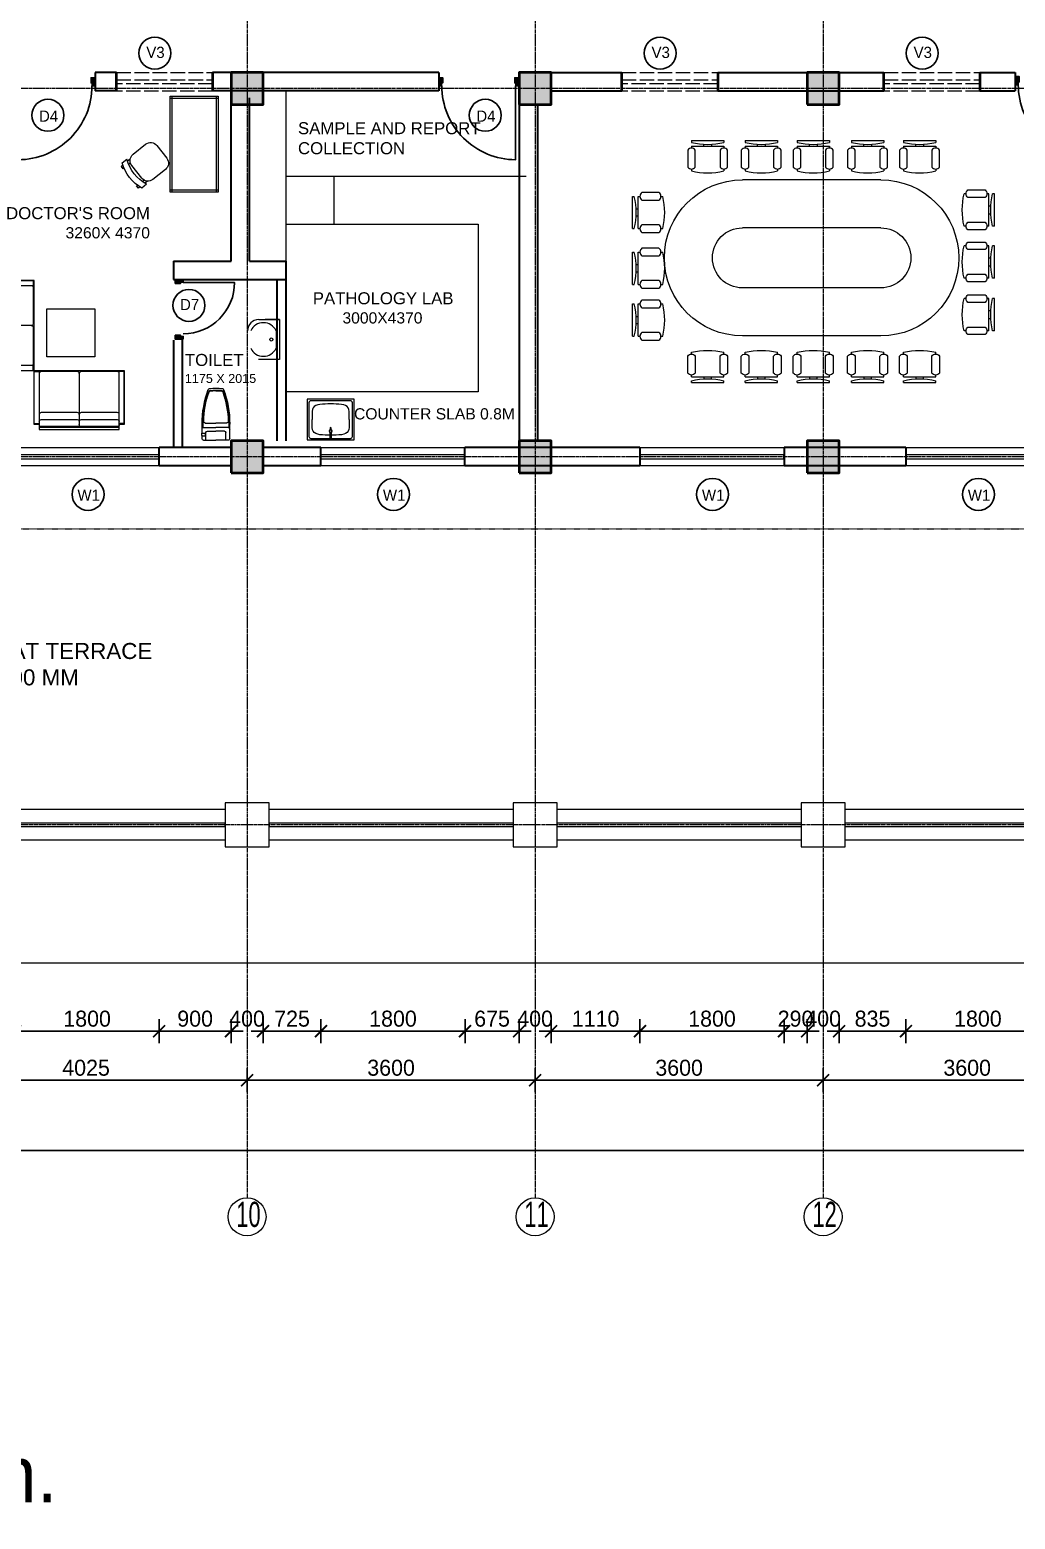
# Model space of a CAD drawing. Header units: inches. Extents: x -3071 to 2014935, y -37057 to 549694.
# Drawn here: x 1473434 to 1485749, y 288989 to 307599 of the extents above; entities that cross this region are included whole.
import ezdxf
from ezdxf.enums import TextEntityAlignment as Align

# ---------------------------------------------------------------- set-up
doc = ezdxf.new("R2010")
doc.units = ezdxf.units.IN
doc.header["$MEASUREMENT"] = 0
for name, pattern in [('ACAD_ISO08W100', [36, 24, -3, 6, -3]), ('DASHDOT2', [12.7, 6.35, -3.175, 0, -3.175]), ('DASHED', [0.75, 0.5, -0.25]), ('Hidden', [15, 12, -3])]:
    doc.linetypes.add(name, pattern=pattern)
for name, color, linetype, lineweight in [('001-Archi- Loose Furniture', 13, 'Continuous', 0), ('001-Archi-Opening Tags', 14, 'Continuous', 25), ('002-Archi- Opening', 90, 'Continuous', 25), ('A .4 col', 5, 'Continuous', 40), ('A 0.09 Furniture', 30, 'Continuous', 5), ('A 0.13 dw', 3, 'Continuous', 13), ('A 0.13 fixed furniture', 10, 'Continuous', 13), ('A 0.13 IND DIM', 240, 'Continuous', 13), ('A 0.13 sanitary', 8, 'Continuous', 13), ('A 0.13 Text', 6, 'Continuous', 13), ('A 0.40 wall', 160, 'Continuous', 40), ('cen', 50, 'ACAD_ISO08W100', 5), ('DIM', 161, 'Continuous', 15), ('dotted line', 1, 'DASHED', 9), ('Grid Tag', 6, 'Continuous', 20), ('p1 walls stone outline', 4, 'Continuous', 30), ('section', 6, 'DASHDOT2', 20), ('text', 7, 'Continuous', 25)]:
    doc.layers.add(name, color=color, linetype=linetype, lineweight=lineweight)
doc.styles.add('AERIAL', font='arial.ttf', dxfattribs={"height": 10})
doc.styles.add('Archi 100', font='GOTHIC.TTF', dxfattribs={"height": 200})
doc.styles.add('CG', font='GOTHIC.TTF', dxfattribs={"height": 40})
doc.styles.get("Standard").update_dxf_attribs({"font": 'GOTHIC.TTF'})
doc.dimstyles.new('Archi 100', dxfattribs={"dimtxt": 200, "dimasz": 150, "dimexe": 150, "dimexo": 300, "dimgap": 50, "dimtad": 1, "dimdec": 0, "dimrnd": 5, "dimzin": 0, "dimdsep": 46, "dimtxsty": 'Archi 100', "dimblk": 'ARCHTICK', "dimcen": 0.09, "dimdle": 150, "dimclrd": 256, "dimclre": 256, "dimclrt": 256, "dimadec": 0, "dimazin": 0, "dimtfac": 1, "dimtdec": 0, "dimtix": 1, "dimtofl": 0, "dimtmove": 0, "dimatfit": 3, "dimfxl": 150, "dimfxlon": 1, "dimtolj": 1, "dimtzin": 0, "dimlwd": -1, "dimlwe": -1, "dimarcsym": 0})

# ---------------------------------------------------------------- blocks, each defined once
blk = doc.blocks.new('W2')
at = {"layer": 'A 0.13 dw'}
for points in [[(143910, 195589), (143910, 195359), (142110, 195359), (142110, 195589)], [(142110, 195446), (143910, 195446), (143910, 195496), (142110, 195496)]]:
    blk.add_lwpolyline(points, close=True, dxfattribs=at)
blk = doc.blocks.new('window tag')
blk.add_circle((0, 0), 200)
at = {"style": 'Archi 100', "flags": 1}
for tag, p in [('WIDTH', (15, 174.5)), ('HEIGHT', (-4.5, -348.5))]:
    blk.add_attdef(tag, p, '', height=200, dxfattribs=at)
at = {"style": 'Archi 100'}
blk.add_attdef('SYMBOL', text='', height=200, dxfattribs=at).set_placement((8, -10.5), align=Align.MIDDLE_CENTER)
blk = doc.blocks.new('sa oct uni toi')
for p, q in [((-214, 420), (-214, 287)), ((-88, 458), (-200, 458)), ((-158, 439), (-158, 287)), ((-113, 392), (-113, 287)), ((0, 411), (-94, 411)), ((-89, 455), (-89, 420)), ((-60, 461), (-82, 461)), ((-60, 414), (-82, 414)), ((-82, 414), (-82, 411)), ((-60, 414), (-60, 411)), ((-19, 458), (-54, 458)), ((-53, 455), (-53, 420)), ((0, 439), (0, 287)), ((-214, 151), (-214, 287)), ((-158, 132), (-158, 287)), ((-113, 179), (-113, 287)), ((0, 132), (0, 287)), ((-19, 113), (-200, 113)), ((0, 160), (-94, 160))]:
    blk.add_line(p, q)
for centre, radius, start, end in [((-626, 364), 18.9, 110.0218, 174.8892), ((-200, -804), 1262, 90, 110.0218), ((-601, 359), 18.9, 109.0034, 174.9977), ((-200, -804), 1250, 88.0034, 109.0034), ((-200, -804), 1243, 91.5459, 109.0034), ((-233, 420), 18.9, 360, 91.5459), ((-139, 439), 18.9, 90, 180), ((-94, 392), 18.9, 90, 180), ((-82, 455), 6.31, 150, 180), ((-82, 420), 6.31, 180, 270), ((-82, 455), 6.31, 90, 150), ((-60, 455), 6.31, 30, 90), ((-60, 420), 6.31, 270, 360), ((-60, 455), 6.31, 360, 30), ((-19, 439), 18.9, 360, 90), ((-35, 287), 615, 172.6652, 179.9981), ((15, 287), 665, 180.0016, 187.0523), ((-626, 207), 18.9, 185.1108, 249.9782), ((-200, 1375), 1262, 249.9782, 270), ((-44, 287), 580, 172.6856, 179.998), ((6, 287), 631, 180.0016, 187.0158), ((-601, 212), 18.9, 185.0023, 250.9966), ((-44, 287), 575, 172.6683, 179.998), ((7, 287), 625, 180.0016, 187.0303), ((-601, 359), 12.6, 109.0034, 174.9977), ((-601, 212), 12.6, 185.0023, 250.9966), ((-200, 1375), 1250, 250.9966, 271.9966), ((-200, 1375), 1243, 250.9966, 268.4541), ((-233, 151), 18.9, 268.4541, 360), ((-139, 132), 18.9, 180, 270), ((-94, 179), 18.9, 180, 270), ((-19, 132), 18.9, 270, 360)]:
    blk.add_arc(centre, radius, start, end)
blk = doc.blocks.new('charpi western plan with cistern')
at = {"rotation": 270}
blk.add_blockref('sa oct uni toi', (-287, 0), dxfattribs=at)
blk = doc.blocks.new('*U655')
at = {"ltscale": 100}
for points in [[(5, 50), (5, -50), (55, -50), (55, 15), (40, 15), (40, 50)], [(995, 50), (995, -50), (945, -50), (945, 15), (960, 15), (960, 50)]]:
    blk.add_hatch(color=256, dxfattribs=at).paths.add_polyline_path(points)
blk.add_lwpolyline([(43, 50), (43, 964, -0.414214), (957, 50)], format="xyb", dxfattribs=at)
for points in [[(5, 50), (5, -50), (55, -50), (55, 15), (40, 15), (40, 50)], [(995, 50), (995, -50), (945, -50), (945, 15), (960, 15), (960, 50)]]:
    blk.add_lwpolyline(points, close=True)
blk = doc.blocks.new('*U659')
at = {"ltscale": 100}
for points in [[(5, 50), (5, -50), (55, -50), (55, 15), (40, 15), (40, 50)], [(995, 50), (995, -50), (945, -50), (945, 15), (960, 15), (960, 50)]]:
    blk.add_hatch(color=256, dxfattribs=at).paths.add_polyline_path(points)
blk.add_lwpolyline([(43, 50), (43, 964, -0.414214), (957, 50)], format="xyb", dxfattribs=at)
for points in [[(5, 50), (5, -50), (55, -50), (55, 15), (40, 15), (40, 50)], [(995, 50), (995, -50), (945, -50), (945, 15), (960, 15), (960, 50)]]:
    blk.add_lwpolyline(points, close=True)
blk = doc.blocks.new('*U654')
at = {"ltscale": 100}
for points in [[(5, 50), (5, -50), (55, -50), (55, 15), (40, 15), (40, 50)], [(745, 50), (745, -50), (695, -50), (695, 15), (710, 15), (710, 50)]]:
    blk.add_hatch(color=256, dxfattribs=at).paths.add_polyline_path(points)
blk.add_lwpolyline([(43, 50), (43, 684, -0.414214), (677, 50)], format="xyb", dxfattribs=at)
for points in [[(5, 50), (5, -50), (55, -50), (55, 15), (40, 15), (40, 50)], [(745, 50), (745, -50), (695, -50), (695, 15), (710, 15), (710, 50)]]:
    blk.add_lwpolyline(points, close=True)
blk = doc.blocks.new('tap bib long body plan')
at = {"linetype": 'Continuous'}
blk.add_lwpolyline([(90, -10), (0, -10), (0, 10), (90, 10)], dxfattribs=at)
blk.add_lwpolyline([(126, 8), (147, 8, -1), (147, -8), (126, -8)], format="xyb", dxfattribs=at)
for radius in [20, 15]:
    blk.add_circle((108, 0), radius, dxfattribs=at)
blk = doc.blocks.new('*U651')
at = {"linetype": 'ByBlock'}
blk.add_line((272, 417), (272, 218), dxfattribs=at)
at = {"linetype": 'Continuous', "ltscale": 20}
blk.add_lwpolyline([(-292, 510), (292, 510), (292, 0), (-292, 0)], close=True, dxfattribs=at)
blk.add_lwpolyline([(-247, 490), (247, 490, -0.414214), (272, 465), (272, 45, -0.414214), (247, 20), (-247, 20, -0.414214), (-272, 45), (-272, 465, -0.414214)], format="xyb", close=True, dxfattribs=at)
for points in [[(-233, 255), (-233, 347), (-233, 450), (0, 450), (232, 450), (232, 350), (232, 255)], [(-233, 255), (-233, 163), (-233, 60), (0, 60), (232, 60), (232, 160), (232, 255)]]:
    blk.add_open_spline(points, degree=3, knots=[342.783985, 342.783985, 342.783985, 342.783985, 446.898133, 685.56797, 924.237807, 1028.351955, 1028.351955, 1028.351955, 1028.351955], dxfattribs=at)
at = {"rotation": 90}
blk.add_blockref('tap bib long body plan', (0, 0), dxfattribs=at)
blk = doc.blocks.new('VENT 1200')
at = {"layer": 'A 0.13 dw', "linetype": 'Hidden', "ltscale": 15}
for p, q in [((144610, 190989), (143410, 190989)), ((143410, 190759), (144610, 190759))]:
    blk.add_line(p, q, dxfattribs=at)
blk.add_lwpolyline([(143410, 190849), (144610, 190849), (144610, 190899), (143410, 190899)], close=True, dxfattribs=at)
at = {"layer": 'A 0.40 wall', "ltscale": 15}
for p, q in [((143410, 190989), (143410, 190759)), ((144610, 190759), (144610, 190989))]:
    blk.add_line(p, q, dxfattribs=at)
blk = doc.blocks.new('sofa 2 person')
at = {"linetype": 'Continuous'}
for points in [[(-562, 62), (-500, 62, 0.414214), (-475, 37), (-25, 37, 0.414214), (0, 62, 0.414214), (25, 37), (475, 37, 0.414214), (500, 62), (562, 62), (562, 737), (-562, 737)], [(-500, 700, -0.414214), (-475, 725), (-25, 725, -0.414214), (0, 700, -0.414214), (25, 725), (475, 725, -0.414214), (500, 700)], [(-500, 187, -0.414214), (-475, 212), (-25, 212, -0.414214), (0, 187, -0.414214), (25, 212), (475, 212, -0.414214), (500, 187)], [(500, 100, 0.414214), (475, 125), (25, 125, 0.414214), (0, 100, 0.414214), (-25, 125), (-475, 125, 0.414214), (-500, 100)]]:
    blk.add_lwpolyline(points, format="xyb", dxfattribs=at)
for points in [[(-562, 62), (-562, 737)], [(500, 700), (500, 700)], [(0, 187), (0, 187)], [(500, 187), (500, 187)], [(0, 100), (0, 100)], [(500, 100), (500, 100)]]:
    blk.add_lwpolyline(points, close=True, dxfattribs=at)
for points in [[(-562, 725), (-500, 725)], [(500, 737), (500, 0), (-500, 0), (-500, 737)], [(0, 700), (0, 62)], [(562, 725), (500, 725)], [(-562, 75), (-500, 75)], [(-500, 25), (500, 25)], [(562, 75), (500, 75)]]:
    blk.add_lwpolyline(points, dxfattribs=at)
blk = doc.blocks.new('table 1200 x 0600 plan')
at = {"color": 0, "linetype": 'Continuous'}
blk.add_lwpolyline([(0, 600), (1200, 600), (1200, 0), (0, 0)], close=True, dxfattribs=at)
for points in [[(0, 575), (1200, 575)], [(25, 0), (25, 600)], [(1175, 600), (1175, 0)], [(1200, 25), (0, 25)]]:
    blk.add_lwpolyline(points, dxfattribs=at)
blk = doc.blocks.new('chair ordinary plan')
at = {"linetype": 'Continuous'}
for p, q in [((-200, 415), (-200, 215)), ((100, 515), (-100, 515)), ((200, 215), (200, 415)), ((-200, 115), (-200, 40)), ((-100, 115), (100, 115)), ((200, 40), (200, 115))]:
    blk.add_line(p, q, dxfattribs=at)
for points in [[(-175, 149), (-175, 105)], [(-175, 30), (-175, 3), (-137, 3), (-137, 19)], [(-137, 94), (-137, 122)], [(137, 94), (137, 122)], [(175, 30), (175, 3), (137, 3), (137, 19)], [(175, 149), (175, 105)]]:
    blk.add_lwpolyline(points, dxfattribs=at)
for centre, radius, start, end in [((-100, 415), 100, 90, 180), ((100, 415), 100, 0, 90), ((-100, 215), 100, 180, 270), ((100, 215), 100, 270, 0), ((0, 595), 520, 247.3799, 292.6201), ((0, 520), 520, 247.3799, 292.6201)]:
    blk.add_arc(centre, radius, start, end, dxfattribs=at)
blk = doc.blocks.new('Chair - Desk')
at = {"linetype": 'Continuous'}
for p, q in [((-8.5, 0), (-8.5, -1)), ((-8.5, 0), (8.5, 0)), ((8.5, 0), (8.5, -1)), ((-10.5, -5), (-10.5, -14)), ((-8.5, -3), (-8.5, -4)), ((-8.5, -3), (8.5, -3)), ((-6.5, -14), (-6.5, -5)), ((-2, -3), (-2, -1.9355)), ((2, -1.9576), (2, -3)), ((6.5, -5), (6.5, -14)), ((8.5, -3), (8.5, -4)), ((10.5, -14), (10.5, -5)), ((-8.5, -15), (-8.5, -16)), ((8.5, -15), (8.5, -16))]:
    blk.add_line(p, q, dxfattribs=at)
for centre, radius, start, end in [((-8.5, -6.5), 2.5, 36.8699, 143.1301), ((0, 34.625), 36.625, 256.5803, 283.4197), ((8.5, -6.5), 2.5, 36.8699, 143.1301), ((-8.5, -12.5), 2.5, 216.8699, 323.1301), ((8.5, -12.5), 2.5, 216.8699, 323.1301), ((0, 19.625), 36.625, 256.5803, 283.4197)]:
    blk.add_arc(centre, radius, start, end, dxfattribs=at)
blk = doc.blocks.new('A$C02FD6635')
for p, q in [((-530, 975), (1200, 975)), ((-530, 375), (1200, 375)), ((-530, -375), (1200, -375)), ((-530, -975), (1200, -975))]:
    blk.add_line(p, q)
for centre, radius, start, end in [((-530, 0), 975, 90, 270), ((1200, 0), 975, 270, 90), ((-530, 0), 375, 90, 270), ((1200, 0), 375, 270, 90)]:
    blk.add_arc(centre, radius, start, end)
at = {"xscale": -23.75000000745058, "yscale": 23.75000000745058, "zscale": 23.750000007567}
for p in [(-1014, 1466), (-365, 1466), (315, 1466), (964, 1466), (1634, 1466)]:
    blk.add_blockref('Chair - Desk', p, dxfattribs=at)
for p, xscale, yscale, zscale, rotation in [((-1951, 599), 23.75000000745058, 23.75000000745058, 23.75000000745058, 90.00000000000001), ((2575, 567), -23.75000000745058, 23.75000000745058, 23.750000007567, 270), ((-1951, -51), 23.75000000745058, 23.75000000745058, 23.75000000745058, 90.00000000000001), ((2575, -129), -23.75000000745058, 23.75000000745058, 23.750000007567, 270), ((-1951, -710), 23.75000000745058, 23.75000000745058, 23.75000000745058, 90.00000000000001), ((2575, -778), -23.75000000745058, 23.75000000745058, 23.750000007567, 270), ((-1014, -1559), 23.75000000743633, 23.75000000743633, 23.75000000743633, 179.9836446265125), ((-365, -1559), 23.75000000743633, 23.75000000743633, 23.75000000743633, 179.9836446265125), ((315, -1559), 23.75000000743633, 23.75000000743633, 23.75000000743633, 179.9836446265125), ((964, -1559), 23.75000000743633, 23.75000000743633, 23.75000000743633, 179.9836446265125), ((1634, -1559), 23.75000000743633, 23.75000000743633, 23.75000000743633, 179.9836446265125)]:
    blk.add_blockref('Chair - Desk', p, dxfattribs=dict(xscale=xscale, yscale=yscale, zscale=zscale, rotation=rotation))
blk = doc.blocks.new('grid')
at = {"layer": 'Grid Tag', "linetype": 'Continuous', "ltscale": 30}
blk.add_circle((51, 48), 264, dxfattribs=at)
blk.add_attdef('GRID', (-143, -93), '', height=200)
blk = doc.blocks.new('_ArchTick')
at = {"color": 0, "linetype": 'ByBlock', "const_width": 0.15}
blk.add_lwpolyline([(-0.5, -0.5), (0.5, 0.5)], dxfattribs=at)
blk = doc.blocks.new('*D2013')
at = {"transparency": 16777216}
for p, q in [((1484383, 295237), (1484383, 294937)), ((1486183, 295237), (1486183, 294937)), ((1486333, 295087), (1484233, 295087))]:
    blk.add_line(p, q, dxfattribs=at)
at = {"layer": 'Defpoints', "color": 0, "transparency": 16777216}
for p in [(1484383, 302150), (1486183, 302150), (1484383, 295087)]:
    blk.add_point(p, dxfattribs=at)
at = {"transparency": 16777216, "xscale": 150, "yscale": 150, "zscale": 150, "rotation": 180}
blk.add_blockref('_ArchTick', (1484383, 295087), dxfattribs=at)
at = {"transparency": 16777216, "xscale": 150, "yscale": 150, "zscale": 150}
blk.add_blockref('_ArchTick', (1486183, 295087), dxfattribs=at)
at = {"transparency": 16777216, "insert": (1485283, 295242), "char_height": 200, "attachment_point": 5, "style": 'Archi 100'}
blk.add_mtext('\\A1;1800', dxfattribs=at)
blk = doc.blocks.new('*D2014')
at = {"transparency": 16777216}
for p, q in [((1483549, 295237), (1483549, 294937)), ((1484383, 295237), (1484383, 294937)), ((1484533, 295087), (1483399, 295087))]:
    blk.add_line(p, q, dxfattribs=at)
at = {"layer": 'Defpoints', "color": 0, "transparency": 16777216}
for p in [(1483549, 302065), (1484383, 302150), (1483549, 295087)]:
    blk.add_point(p, dxfattribs=at)
at = {"transparency": 16777216, "xscale": 150, "yscale": 150, "zscale": 150, "rotation": 180}
blk.add_blockref('_ArchTick', (1483549, 295087), dxfattribs=at)
at = {"transparency": 16777216, "xscale": 150, "yscale": 150, "zscale": 150}
blk.add_blockref('_ArchTick', (1484383, 295087), dxfattribs=at)
at = {"transparency": 16777216, "insert": (1483966, 295242), "char_height": 200, "attachment_point": 5, "style": 'Archi 100'}
blk.add_mtext('\\A1;835', dxfattribs=at)
blk = doc.blocks.new('*D2015')
at = {"transparency": 16777216}
for p, q in [((1483149, 295237), (1483149, 294937)), ((1483549, 295237), (1483549, 294937)), ((1483149, 295087), (1482999, 295087)), ((1483549, 295087), (1483699, 295087))]:
    blk.add_line(p, q, dxfattribs=at)
at = {"layer": 'Defpoints', "color": 0, "transparency": 16777216}
for p in [(1483149, 302065), (1483549, 302065), (1483149, 295087)]:
    blk.add_point(p, dxfattribs=at)
at = {"transparency": 16777216, "xscale": 150, "yscale": 150, "zscale": 150}
blk.add_blockref('_ArchTick', (1483149, 295087), dxfattribs=at)
at = {"transparency": 16777216, "xscale": 150, "yscale": 150, "zscale": 150, "rotation": 180}
blk.add_blockref('_ArchTick', (1483549, 295087), dxfattribs=at)
at = {"transparency": 16777216, "insert": (1483349, 295242), "char_height": 200, "attachment_point": 5, "style": 'Archi 100'}
blk.add_mtext('\\A1;400', dxfattribs=at)
blk = doc.blocks.new('*D2016')
at = {"transparency": 16777216}
for p, q in [((1482860, 295237), (1482860, 294937)), ((1483149, 295237), (1483149, 294937)), ((1482860, 295087), (1482710, 295087)), ((1483149, 295087), (1483299, 295087))]:
    blk.add_line(p, q, dxfattribs=at)
at = {"layer": 'Defpoints', "color": 0, "transparency": 16777216}
for p in [(1482860, 302150), (1483149, 302065), (1482860, 295087)]:
    blk.add_point(p, dxfattribs=at)
at = {"transparency": 16777216, "xscale": 150, "yscale": 150, "zscale": 150}
blk.add_blockref('_ArchTick', (1482860, 295087), dxfattribs=at)
at = {"transparency": 16777216, "xscale": 150, "yscale": 150, "zscale": 150, "rotation": 180}
blk.add_blockref('_ArchTick', (1483149, 295087), dxfattribs=at)
at = {"transparency": 16777216, "insert": (1483004, 295242), "char_height": 200, "attachment_point": 5, "style": 'Archi 100'}
blk.add_mtext('\\A1;290', dxfattribs=at)
blk = doc.blocks.new('*D2017')
at = {"transparency": 16777216}
for p, q in [((1481060, 295237), (1481060, 294937)), ((1482860, 295237), (1482860, 294937)), ((1483010, 295087), (1480910, 295087))]:
    blk.add_line(p, q, dxfattribs=at)
at = {"layer": 'Defpoints', "color": 0, "transparency": 16777216}
for p in [(1481060, 302150), (1482860, 302150), (1481060, 295087)]:
    blk.add_point(p, dxfattribs=at)
at = {"transparency": 16777216, "xscale": 150, "yscale": 150, "zscale": 150, "rotation": 180}
blk.add_blockref('_ArchTick', (1481060, 295087), dxfattribs=at)
at = {"transparency": 16777216, "xscale": 150, "yscale": 150, "zscale": 150}
blk.add_blockref('_ArchTick', (1482860, 295087), dxfattribs=at)
at = {"transparency": 16777216, "insert": (1481960, 295242), "char_height": 200, "attachment_point": 5, "style": 'Archi 100'}
blk.add_mtext('\\A1;1800', dxfattribs=at)
blk = doc.blocks.new('*D2018')
at = {"transparency": 16777216}
for p, q in [((1479949, 295237), (1479949, 294937)), ((1481060, 295237), (1481060, 294937)), ((1481210, 295087), (1479799, 295087))]:
    blk.add_line(p, q, dxfattribs=at)
at = {"layer": 'Defpoints', "color": 0, "transparency": 16777216}
for p in [(1479949, 302065), (1481060, 302150), (1479949, 295087)]:
    blk.add_point(p, dxfattribs=at)
at = {"transparency": 16777216, "xscale": 150, "yscale": 150, "zscale": 150, "rotation": 180}
blk.add_blockref('_ArchTick', (1479949, 295087), dxfattribs=at)
at = {"transparency": 16777216, "xscale": 150, "yscale": 150, "zscale": 150}
blk.add_blockref('_ArchTick', (1481060, 295087), dxfattribs=at)
at = {"transparency": 16777216, "insert": (1480505, 295242), "char_height": 200, "attachment_point": 5, "style": 'Archi 100'}
blk.add_mtext('\\A1;1110', dxfattribs=at)
blk = doc.blocks.new('*D2019')
at = {"transparency": 16777216}
for p, q in [((1479549, 295237), (1479549, 294937)), ((1479949, 295237), (1479949, 294937)), ((1479549, 295087), (1479399, 295087)), ((1479949, 295087), (1480099, 295087))]:
    blk.add_line(p, q, dxfattribs=at)
at = {"layer": 'Defpoints', "color": 0, "transparency": 16777216}
for p in [(1479549, 302065), (1479949, 302065), (1479549, 295087)]:
    blk.add_point(p, dxfattribs=at)
at = {"transparency": 16777216, "xscale": 150, "yscale": 150, "zscale": 150}
blk.add_blockref('_ArchTick', (1479549, 295087), dxfattribs=at)
at = {"transparency": 16777216, "xscale": 150, "yscale": 150, "zscale": 150, "rotation": 180}
blk.add_blockref('_ArchTick', (1479949, 295087), dxfattribs=at)
at = {"transparency": 16777216, "insert": (1479749, 295242), "char_height": 200, "attachment_point": 5, "style": 'Archi 100'}
blk.add_mtext('\\A1;400', dxfattribs=at)
blk = doc.blocks.new('*D2020')
at = {"transparency": 16777216}
for p, q in [((1478873, 295237), (1478873, 294937)), ((1479549, 295237), (1479549, 294937)), ((1479699, 295087), (1478723, 295087))]:
    blk.add_line(p, q, dxfattribs=at)
at = {"layer": 'Defpoints', "color": 0, "transparency": 16777216}
for p in [(1478873, 302150), (1479549, 302065), (1478873, 295087)]:
    blk.add_point(p, dxfattribs=at)
at = {"transparency": 16777216, "xscale": 150, "yscale": 150, "zscale": 150, "rotation": 180}
blk.add_blockref('_ArchTick', (1478873, 295087), dxfattribs=at)
at = {"transparency": 16777216, "xscale": 150, "yscale": 150, "zscale": 150}
blk.add_blockref('_ArchTick', (1479549, 295087), dxfattribs=at)
at = {"transparency": 16777216, "insert": (1479211, 295242), "char_height": 200, "attachment_point": 5, "style": 'Archi 100'}
blk.add_mtext('\\A1;675', dxfattribs=at)
blk = doc.blocks.new('*D2021')
at = {"transparency": 16777216}
for p, q in [((1477073, 295237), (1477073, 294937)), ((1478873, 295237), (1478873, 294937)), ((1479023, 295087), (1476923, 295087))]:
    blk.add_line(p, q, dxfattribs=at)
at = {"layer": 'Defpoints', "color": 0, "transparency": 16777216}
for p in [(1477073, 302150), (1478873, 302150), (1477073, 295087)]:
    blk.add_point(p, dxfattribs=at)
at = {"transparency": 16777216, "xscale": 150, "yscale": 150, "zscale": 150, "rotation": 180}
blk.add_blockref('_ArchTick', (1477073, 295087), dxfattribs=at)
at = {"transparency": 16777216, "xscale": 150, "yscale": 150, "zscale": 150}
blk.add_blockref('_ArchTick', (1478873, 295087), dxfattribs=at)
at = {"transparency": 16777216, "insert": (1477973, 295242), "char_height": 200, "attachment_point": 5, "style": 'Archi 100'}
blk.add_mtext('\\A1;1800', dxfattribs=at)
blk = doc.blocks.new('*D2022')
at = {"transparency": 16777216}
for p, q in [((1476349, 295237), (1476349, 294937)), ((1477073, 295237), (1477073, 294937)), ((1477223, 295087), (1476199, 295087))]:
    blk.add_line(p, q, dxfattribs=at)
at = {"layer": 'Defpoints', "color": 0, "transparency": 16777216}
for p in [(1476349, 302065), (1477073, 302150), (1476349, 295087)]:
    blk.add_point(p, dxfattribs=at)
at = {"transparency": 16777216, "xscale": 150, "yscale": 150, "zscale": 150, "rotation": 180}
blk.add_blockref('_ArchTick', (1476349, 295087), dxfattribs=at)
at = {"transparency": 16777216, "xscale": 150, "yscale": 150, "zscale": 150}
blk.add_blockref('_ArchTick', (1477073, 295087), dxfattribs=at)
at = {"transparency": 16777216, "insert": (1476711, 295242), "char_height": 200, "attachment_point": 5, "style": 'Archi 100'}
blk.add_mtext('\\A1;725', dxfattribs=at)
blk = doc.blocks.new('*D2023')
at = {"transparency": 16777216}
for p, q in [((1475949, 295237), (1475949, 294937)), ((1476349, 295237), (1476349, 294937)), ((1475949, 295087), (1475799, 295087)), ((1476349, 295087), (1476499, 295087))]:
    blk.add_line(p, q, dxfattribs=at)
at = {"layer": 'Defpoints', "color": 0, "transparency": 16777216}
for p in [(1475949, 302065), (1476349, 302065), (1475949, 295087)]:
    blk.add_point(p, dxfattribs=at)
at = {"transparency": 16777216, "xscale": 150, "yscale": 150, "zscale": 150}
blk.add_blockref('_ArchTick', (1475949, 295087), dxfattribs=at)
at = {"transparency": 16777216, "xscale": 150, "yscale": 150, "zscale": 150, "rotation": 180}
blk.add_blockref('_ArchTick', (1476349, 295087), dxfattribs=at)
at = {"transparency": 16777216, "insert": (1476149, 295242), "char_height": 200, "attachment_point": 5, "style": 'Archi 100'}
blk.add_mtext('\\A1;400', dxfattribs=at)
blk = doc.blocks.new('*D2024')
at = {"transparency": 16777216}
for p, q in [((1475050, 295237), (1475050, 294937)), ((1475949, 295237), (1475949, 294937)), ((1476099, 295087), (1474900, 295087))]:
    blk.add_line(p, q, dxfattribs=at)
at = {"layer": 'Defpoints', "color": 0, "transparency": 16777216}
for p in [(1475050, 302150), (1475949, 302065), (1475050, 295087)]:
    blk.add_point(p, dxfattribs=at)
at = {"transparency": 16777216, "xscale": 150, "yscale": 150, "zscale": 150, "rotation": 180}
blk.add_blockref('_ArchTick', (1475050, 295087), dxfattribs=at)
at = {"transparency": 16777216, "xscale": 150, "yscale": 150, "zscale": 150}
blk.add_blockref('_ArchTick', (1475949, 295087), dxfattribs=at)
at = {"transparency": 16777216, "insert": (1475500, 295242), "char_height": 200, "attachment_point": 5, "style": 'Archi 100'}
blk.add_mtext('\\A1;900', dxfattribs=at)
blk = doc.blocks.new('*D2025')
at = {"transparency": 16777216}
for p, q in [((1473250, 295237), (1473250, 294937)), ((1475050, 295237), (1475050, 294937)), ((1475200, 295087), (1473100, 295087))]:
    blk.add_line(p, q, dxfattribs=at)
at = {"layer": 'Defpoints', "color": 0, "transparency": 16777216}
for p in [(1473250, 302150), (1475050, 302150), (1473250, 295087)]:
    blk.add_point(p, dxfattribs=at)
at = {"transparency": 16777216, "xscale": 150, "yscale": 150, "zscale": 150, "rotation": 180}
blk.add_blockref('_ArchTick', (1473250, 295087), dxfattribs=at)
at = {"transparency": 16777216, "xscale": 150, "yscale": 150, "zscale": 150}
blk.add_blockref('_ArchTick', (1475050, 295087), dxfattribs=at)
at = {"transparency": 16777216, "insert": (1474150, 295242), "char_height": 200, "attachment_point": 5, "style": 'Archi 100'}
blk.add_mtext('\\A1;1800', dxfattribs=at)
blk = doc.blocks.new('*D2040')
at = {"transparency": 16777216}
for p, q in [((1483349, 294624), (1483349, 294324)), ((1486949, 294624), (1486949, 294324)), ((1487099, 294474), (1483199, 294474))]:
    blk.add_line(p, q, dxfattribs=at)
at = {"layer": 'Defpoints', "color": 0, "transparency": 16777216}
for p in [(1483349, 297665), (1486949, 297665), (1483349, 294474)]:
    blk.add_point(p, dxfattribs=at)
at = {"transparency": 16777216, "xscale": 150, "yscale": 150, "zscale": 150, "rotation": 180}
blk.add_blockref('_ArchTick', (1483349, 294474), dxfattribs=at)
at = {"transparency": 16777216, "xscale": 150, "yscale": 150, "zscale": 150}
blk.add_blockref('_ArchTick', (1486949, 294474), dxfattribs=at)
at = {"transparency": 16777216, "insert": (1485149, 294629), "char_height": 200, "attachment_point": 5, "style": 'Archi 100'}
blk.add_mtext('\\A1;3600', dxfattribs=at)
blk = doc.blocks.new('*D2041')
at = {"transparency": 16777216}
for p, q in [((1479749, 294624), (1479749, 294324)), ((1483349, 294624), (1483349, 294324)), ((1483499, 294474), (1479599, 294474))]:
    blk.add_line(p, q, dxfattribs=at)
at = {"layer": 'Defpoints', "color": 0, "transparency": 16777216}
for p in [(1479749, 297665), (1483349, 297665), (1479749, 294474)]:
    blk.add_point(p, dxfattribs=at)
at = {"transparency": 16777216, "xscale": 150, "yscale": 150, "zscale": 150, "rotation": 180}
blk.add_blockref('_ArchTick', (1479749, 294474), dxfattribs=at)
at = {"transparency": 16777216, "xscale": 150, "yscale": 150, "zscale": 150}
blk.add_blockref('_ArchTick', (1483349, 294474), dxfattribs=at)
at = {"transparency": 16777216, "insert": (1481549, 294629), "char_height": 200, "attachment_point": 5, "style": 'Archi 100'}
blk.add_mtext('\\A1;3600', dxfattribs=at)
blk = doc.blocks.new('*D2042')
at = {"transparency": 16777216}
for p, q in [((1476149, 294624), (1476149, 294324)), ((1479749, 294624), (1479749, 294324)), ((1479899, 294474), (1475999, 294474))]:
    blk.add_line(p, q, dxfattribs=at)
at = {"layer": 'Defpoints', "color": 0, "transparency": 16777216}
for p in [(1476149, 297665), (1479749, 297665), (1476149, 294474)]:
    blk.add_point(p, dxfattribs=at)
at = {"transparency": 16777216, "xscale": 150, "yscale": 150, "zscale": 150, "rotation": 180}
blk.add_blockref('_ArchTick', (1476149, 294474), dxfattribs=at)
at = {"transparency": 16777216, "xscale": 150, "yscale": 150, "zscale": 150}
blk.add_blockref('_ArchTick', (1479749, 294474), dxfattribs=at)
at = {"transparency": 16777216, "insert": (1477949, 294629), "char_height": 200, "attachment_point": 5, "style": 'Archi 100'}
blk.add_mtext('\\A1;3600', dxfattribs=at)
blk = doc.blocks.new('*D2043')
at = {"transparency": 16777216}
for p, q in [((1472124, 294624), (1472124, 294324)), ((1476149, 294624), (1476149, 294324)), ((1476299, 294474), (1471974, 294474))]:
    blk.add_line(p, q, dxfattribs=at)
at = {"layer": 'Defpoints', "color": 0, "transparency": 16777216}
for p in [(1472124, 297665), (1476149, 297665), (1472124, 294474)]:
    blk.add_point(p, dxfattribs=at)
at = {"transparency": 16777216, "xscale": 150, "yscale": 150, "zscale": 150, "rotation": 180}
blk.add_blockref('_ArchTick', (1472124, 294474), dxfattribs=at)
at = {"transparency": 16777216, "xscale": 150, "yscale": 150, "zscale": 150}
blk.add_blockref('_ArchTick', (1476149, 294474), dxfattribs=at)
at = {"transparency": 16777216, "insert": (1474137, 294629), "char_height": 200, "attachment_point": 5, "style": 'Archi 100'}
blk.add_mtext('\\A1;4025', dxfattribs=at)
blk = doc.blocks.new('*D2050')
at = {"transparency": 16777216}
for p, q in [((1448075, 293747), (1448075, 293447)), ((1487149, 293747), (1487149, 293447)), ((1487299, 293597), (1447925, 293597))]:
    blk.add_line(p, q, dxfattribs=at)
at = {"layer": 'Defpoints', "color": 0, "transparency": 16777216}
for p in [(1487149, 302065), (1448075, 300410), (1448075, 293597)]:
    blk.add_point(p, dxfattribs=at)
at = {"transparency": 16777216, "xscale": 150, "yscale": 150, "zscale": 150, "rotation": 180}
blk.add_blockref('_ArchTick', (1448075, 293597), dxfattribs=at)
at = {"transparency": 16777216, "xscale": 150, "yscale": 150, "zscale": 150}
blk.add_blockref('_ArchTick', (1487149, 293597), dxfattribs=at)
at = {"transparency": 16777216, "insert": (1467612, 293752), "char_height": 200, "attachment_point": 5, "style": 'Archi 100'}
blk.add_mtext('\\A1;39075', dxfattribs=at)

msp = doc.modelspace()

# ---------------------------------------------------------------- hatches: boundary and pattern name
at = {"layer": 'A .4 col', "linetype": 'Continuous'}
h = msp.add_hatch(color=256, dxfattribs=at)
h.dxf.hatch_style = 1
h.paths.add_polyline_path([(1475949.45, 306664.75), (1476349.45, 306664.75), (1476349.45, 307064.75), (1475949.45, 307064.75)])
h = msp.add_hatch(color=256, dxfattribs=at)
h.dxf.hatch_style = 1
h.paths.add_polyline_path([(1479549.45, 306664.75), (1479949.45, 306664.75), (1479949.45, 307064.75), (1479549.45, 307064.75)])
h = msp.add_hatch(color=256, dxfattribs=at)
h.dxf.hatch_style = 1
h.paths.add_polyline_path([(1483149.45, 306664.75), (1483549.45, 306664.75), (1483549.45, 307064.75), (1483149.45, 307064.75)])
h = msp.add_hatch(color=256, dxfattribs=at)
h.dxf.hatch_style = 1
h.paths.add_polyline_path([(1475949.45, 302064.76), (1476349.45, 302064.76), (1476349.45, 302464.76), (1475949.45, 302464.76)])
h = msp.add_hatch(color=256, dxfattribs=at)
h.dxf.hatch_style = 1
h.paths.add_polyline_path([(1479549.45, 302064.76), (1479949.45, 302064.76), (1479949.45, 302464.76), (1479549.45, 302464.76)])
h = msp.add_hatch(color=256, dxfattribs=at)
h.dxf.hatch_style = 1
h.paths.add_polyline_path([(1483149.45, 302064.76), (1483549.45, 302064.76), (1483549.45, 302464.76), (1483149.45, 302464.76)])

# ---------------------------------------------------------------- linework, layer by layer
for points in [[(1475949.45, 306664.75), (1476349.45, 306664.75), (1476349.45, 307064.75), (1475949.45, 307064.75)], [(1479549.45, 306664.75), (1479949.45, 306664.75), (1479949.45, 307064.75), (1479549.45, 307064.75)], [(1483149.45, 306664.75), (1483549.45, 306664.75), (1483549.45, 307064.75), (1483149.45, 307064.75)], [(1475949.45, 302064.76), (1476349.45, 302064.76), (1476349.45, 302464.76), (1475949.45, 302464.76)], [(1479549.45, 302064.76), (1479949.45, 302064.76), (1479949.45, 302464.76), (1479549.45, 302464.76)], [(1483149.45, 302064.76), (1483549.45, 302064.76), (1483549.45, 302464.76), (1483149.45, 302464.76)]]:
    msp.add_lwpolyline(points, close=True, dxfattribs=at)
at = {"layer": 'A 0.09 Furniture', "linetype": 'Continuous'}
msp.add_line((1476639.03, 304709.76), (1476639.03, 306834.75), dxfattribs=at)
msp.add_lwpolyline([(1473645.17, 303513.73), (1473645.17, 304113.73), (1474245.17, 304113.73), (1474245.17, 303513.73)], close=True, dxfattribs=at)
at = {"layer": 'A 0.13 fixed furniture'}
for p, q in [((1476639.03, 305772.26), (1479639.03, 305772.26)), ((1477239.03, 305172.26), (1477239.03, 305772.26))]:
    msp.add_line(p, q, dxfattribs=at)
msp.add_lwpolyline([(1476639.03, 305172.26), (1479039.03, 305172.26), (1479039.03, 303076.14), (1476633.51, 303076.14)], dxfattribs=at)
at = {"layer": 'A 0.13 sanitary'}
msp.add_lwpolyline([(1476294.22, 303979.52), (1476554.22, 303979.52), (1476554.22, 303479.52), (1476293.7, 303479.52)], dxfattribs=at)
for points in [[(1476554.22, 303979.52, 0), (1476374.22, 303979.52, 0)], [(1476512.24, 303839.53, 0), (1476512.24, 303619.53, 0)]]:
    msp.add_polyline3d(points, dxfattribs=at)
msp.add_circle((1476452.24, 303729.52), 20, dxfattribs=at)
for centre, radius, start, end in [((1476294.22, 303839.53), 140, 90, 180), ((1476353.23, 303763.1), 176.42, 25.669089, 154.330911), ((1476353.23, 303695.95), 176.42, 205.669089, 334.330911)]:
    msp.add_arc(centre, radius, start, end, dxfattribs=at)
at = {"layer": 'cen', "ltscale": 2}
for p, q in [((1476149.45, 318687.32), (1476149.45, 293010.11)), ((1479749.45, 318687.32), (1479749.45, 293010.11)), ((1483349.45, 318687.32), (1483349.45, 293010.11)), ((1491464.45, 306864.75), (1443784.45, 306864.75)), ((1491464.45, 302264.76), (1443784.45, 302264.76)), ((1480024.45, 297664.76), (1443784.45, 297664.76)), ((1483624.45, 297664.76), (1480024.45, 297664.76)), ((1491464.45, 297664.76), (1483624.45, 297664.76))]:
    msp.add_line(p, q, dxfattribs=at)
at = {"layer": 'DIM'}
for p, q in [((1475874.45, 297854.76), (1472399.45, 297854.76)), ((1479474.45, 297854.76), (1476424.45, 297854.76)), ((1483074.45, 297854.76), (1480024.45, 297854.76)), ((1486674.45, 297854.76), (1483624.45, 297854.76)), ((1475874.45, 297474.76), (1472399.45, 297474.76)), ((1479474.45, 297474.76), (1476424.45, 297474.76)), ((1483074.45, 297474.76), (1480024.45, 297474.76)), ((1486674.45, 297474.76), (1483624.45, 297474.76))]:
    msp.add_line(p, q, dxfattribs=at)
for points in [[(1475874.45, 297389.76), (1476424.45, 297389.76), (1476424.45, 297939.76), (1475874.45, 297939.76)], [(1479474.45, 297389.76), (1480024.45, 297389.76), (1480024.45, 297939.76), (1479474.45, 297939.76)], [(1483074.45, 297389.76), (1483624.45, 297389.76), (1483624.45, 297939.76), (1483074.45, 297939.76)], [(1475874.45, 297644.76), (1475874.45, 297684.76), (1472399.45, 297684.76), (1472399.45, 297644.76)]]:
    msp.add_lwpolyline(points, close=True, dxfattribs=at)
for points in [[(1479474.45, 297684.76), (1476424.45, 297684.76), (1476424.45, 297644.76), (1479474.45, 297644.76)], [(1483074.45, 297684.76), (1480024.45, 297684.76)], [(1480024.45, 297644.76), (1483074.45, 297644.76)], [(1483624.45, 297644.76), (1486674.45, 297644.76), (1486674.45, 297684.76), (1483624.45, 297684.76)]]:
    msp.add_lwpolyline(points, dxfattribs=at)
at = {"layer": 'dotted line', "linetype": 'Continuous', "ltscale": 1000}
msp.add_lwpolyline([(1472749.45, 315380.53), (1487964.45, 315380.53), (1487964.45, 295934.72), (1466174.45, 295934.72), (1466174.45, 299309.77), (1446972.64, 299309.77), (1446972.64, 315379.76), (1467649.45, 315379.76)], dxfattribs=at)
at = {"layer": 'p1 walls stone outline'}
for p, q in [((1474518.77, 307064.75), (1474249.03, 307064.75)), ((1474249.03, 307064.75), (1474249.03, 306834.75)), ((1478544.4, 307064.76), (1475718.77, 307064.75)), ((1478544.4, 307064.76), (1478544.4, 306834.76)), ((1479949.45, 307064.75), (1480833.46, 307064.75)), ((1480833.46, 307064.75), (1480833.46, 306834.75)), ((1482033.46, 307064.75), (1482033.46, 306834.75)), ((1482033.46, 307064.75), (1484108.49, 307064.75)), ((1484108.49, 307064.75), (1484108.49, 306834.75)), ((1485308.49, 307064.75), (1485308.49, 306834.75)), ((1485308.49, 307064.75), (1485749.45, 307064.75)), ((1485749.45, 307064.75), (1485749.45, 306834.75)), ((1474518.77, 306834.75), (1474249.03, 306834.75)), ((1478544.4, 306834.76), (1475718.77, 306834.75)), ((1475949.03, 304709.76), (1475949.45, 306834.75)), ((1476179.03, 304709.76), (1476179.03, 306749.75)), ((1479949.45, 306834.75), (1480833.46, 306834.75)), ((1482033.46, 306834.75), (1484108.49, 306834.75)), ((1485308.49, 306834.75), (1485749.45, 306834.75)), ((1479549.45, 306664.75), (1479549.45, 302464.75)), ((1479779.45, 306664.75), (1479779.45, 302464.75)), ((1475228.79, 304709.76), (1475949.03, 304709.76)), ((1475228.79, 304709.76), (1475228.79, 304479.76)), ((1476179.03, 304709.76), (1476639.03, 304709.76)), ((1476639.47, 302464.75), (1476639.47, 304709.76)), ((1475228.79, 304479.76), (1476639.03, 304479.76)), ((1476524.03, 302464.75), (1476524.03, 304479.76)), ((1475234.74, 302379.75), (1475234.74, 303719.76)), ((1475344.22, 302379.75), (1475344.22, 303719.76)), ((1475949.45, 302379.75), (1475049.75, 302379.75)), ((1475049.75, 302149.75), (1475049.75, 302379.75)), ((1477072.72, 302379.75), (1476349.45, 302379.75)), ((1477072.72, 302149.75), (1477072.72, 302379.75)), ((1481059.66, 302379.75), (1478872.72, 302379.75)), ((1478872.72, 302149.75), (1478872.72, 302379.75)), ((1481059.66, 302379.75), (1481059.66, 302149.76)), ((1481059.66, 302379.75), (1481059.66, 302149.76)), ((1482860.06, 302379.76), (1482860.06, 302149.76)), ((1484382.86, 302379.75), (1482860.06, 302379.76)), ((1482860.06, 302379.75), (1482860.06, 302149.76)), ((1483149.45, 302149.76), (1483149.45, 302379.76)), ((1483149.45, 302149.76), (1483149.45, 302379.76)), ((1484382.86, 302379.76), (1484382.86, 302149.76)), ((1484382.86, 302379.75), (1484382.86, 302149.76)), ((1475949.45, 302149.75), (1475049.75, 302149.75)), ((1477072.72, 302149.76), (1476349.45, 302149.76)), ((1481059.66, 302149.76), (1478872.72, 302149.76)), ((1484382.86, 302149.76), (1482860.06, 302149.76))]:
    msp.add_line(p, q, dxfattribs=at)
at = {"layer": 'section'}
msp.add_line((1443458.77, 301365.43), (1491452.55, 301365.43), dxfattribs=at)

# ---------------------------------------------------------------- block references
ref = msp.add_blockref('grid', (1476103.22, 292724.51), dxfattribs=dict(xscale=0.8987445155798923, yscale=0.8987445155798923, zscale=0.8987445155798923))
ref.add_attrib('GRID', '10', (1476014.69, 292640.72), dxfattribs={"height": 314.561, "width": 0.65})
ref = msp.add_blockref('grid', (1479703.22, 292724.51), dxfattribs=dict(xscale=0.8987445155798923, yscale=0.8987445155798923, zscale=0.8987445155798923))
ref.add_attrib('GRID', '11', (1479614.69, 292640.72), dxfattribs={"height": 314.561, "width": 0.65})
ref = msp.add_blockref('grid', (1483303.22, 292724.51), dxfattribs=dict(xscale=0.8987445155798923, yscale=0.8987445155798923, zscale=0.8987445155798923))
ref.add_attrib('GRID', '12', (1483214.69, 292640.72), dxfattribs={"height": 314.561, "width": 0.65})
at = {"layer": '001-Archi- Loose Furniture', "xscale": -1}
msp.add_blockref('A$C02FD6635', (1483539.76, 304749.16), dxfattribs=at)
at = {"layer": '001-Archi-Opening Tags'}
ref = msp.add_blockref('window tag', (1474996.47, 307306.41), dxfattribs=dict(at, xscale=-1, rotation=180))
ref.add_attrib('SYMBOL', 'V3', dxfattribs={"layer": '0', "height": 140, "style": 'CG'}).set_placement((1475004.47, 307316.91), align=Align.MIDDLE_CENTER)
ref = msp.add_blockref('window tag', (1481311.15, 307306.41), dxfattribs=dict(at, xscale=-1, rotation=180))
ref.add_attrib('SYMBOL', 'V3', dxfattribs={"layer": '0', "height": 140, "style": 'CG'}).set_placement((1481319.15, 307316.91), align=Align.MIDDLE_CENTER)
ref = msp.add_blockref('window tag', (1484586.18, 307306.41), dxfattribs=dict(at, xscale=-1, rotation=180))
ref.add_attrib('SYMBOL', 'V3', dxfattribs={"layer": '0', "height": 140, "style": 'CG'}).set_placement((1484594.18, 307316.91), align=Align.MIDDLE_CENTER)
ref = msp.add_blockref('window tag', (1473660.42, 306530.76), dxfattribs=at)
ref.add_attrib('SYMBOL', 'D4', dxfattribs={"layer": '0', "height": 140, "style": 'CG'}).set_placement((1473668.42, 306520.26), align=Align.MIDDLE_CENTER)
ref = msp.add_blockref('window tag', (1479126.27, 306530.76), dxfattribs=at)
ref.add_attrib('SYMBOL', 'D4', dxfattribs={"layer": '0', "height": 140, "style": 'CG'}).set_placement((1479134.27, 306520.26), align=Align.MIDDLE_CENTER)
ref = msp.add_blockref('window tag', (1475422.86, 304155.71), dxfattribs=dict(at, xscale=-1, rotation=180))
ref.add_attrib('SYMBOL', 'D7', dxfattribs={"layer": '0', "height": 140, "style": 'CG'}).set_placement((1475430.86, 304166.21), align=Align.MIDDLE_CENTER)
ref = msp.add_blockref('window tag', (1474161.78, 301794.38), dxfattribs=at)
ref.add_attrib('SYMBOL', 'W1', dxfattribs={"layer": '0', "height": 140, "style": 'CG'}).set_placement((1474169.78, 301783.88), align=Align.MIDDLE_CENTER)
ref = msp.add_blockref('window tag', (1477979.78, 301794.38), dxfattribs=at)
ref.add_attrib('SYMBOL', 'W1', dxfattribs={"layer": '0', "height": 140, "style": 'CG'}).set_placement((1477987.78, 301783.88), align=Align.MIDDLE_CENTER)
ref = msp.add_blockref('window tag', (1481966.61, 301794.38), dxfattribs=at)
ref.add_attrib('SYMBOL', 'W1', dxfattribs={"layer": '0', "height": 140, "style": 'CG'}).set_placement((1481974.61, 301783.88), align=Align.MIDDLE_CENTER)
ref = msp.add_blockref('window tag', (1485289.81, 301794.38), dxfattribs=at)
ref.add_attrib('SYMBOL', 'W1', dxfattribs={"layer": '0', "height": 140, "style": 'CG'}).set_placement((1485297.81, 301783.88), align=Align.MIDDLE_CENTER)
at = {"layer": '002-Archi- Opening'}
for name, p, xscale, yscale, zscale, rotation in [('*U659', (1473244.4, 306949.75), -1.010101010106155, 1.010101010106155, 1.010101010106155, 180), ('*U655', (1479549.45, 306949.75), 1.010101010106155, 1.01010101010101, 1.01010101010101, 180), ('*U655', (1486754.5, 306963.74), 1.010101010106155, 1.01010101010101, 1.01010101010101, 180), ('*U654', (1475302.11, 304484.81), 1.009854861427417, 1.009854861427417, 1.009854861427417, 270)]:
    msp.add_blockref(name, p, dxfattribs=dict(at, xscale=xscale, yscale=yscale, zscale=zscale, rotation=rotation))
at = {"layer": 'A 0.09 Furniture', "linetype": 'Continuous'}
for name, p, rotation in [('table 1200 x 0600 plan', (1475786.88, 305568.43), 89.99999999992224), ('sofa 2 person', (1472752.23, 303903.63), 270)]:
    msp.add_blockref(name, p, dxfattribs=dict(at, rotation=rotation))
at = {"layer": 'A 0.09 Furniture', "linetype": 'Continuous', "xscale": -1, "rotation": 308.3386840532112}
msp.add_blockref('chair ordinary plan', (1474679.81, 305753.87), dxfattribs=at)
at = {"layer": 'A 0.09 Furniture', "linetype": 'Continuous', "xscale": -1}
msp.add_blockref('sofa 2 person', (1474052.23, 302603.63), dxfattribs=at)
at = {"layer": 'A 0.13 IND DIM'}
for p in [(1331139.6, 106791.15), (1334962.57, 106791.15), (1338949.39, 106791.15), (1342272.6, 106791.16)]:
    msp.add_blockref('W2', p, dxfattribs=at)
at = {"layer": 'A 0.13 sanitary', "xscale": -1, "rotation": 359.9998710801795}
msp.add_blockref('charpi western plan with cistern', (1475758.58, 302472.02), dxfattribs=at)
at = {"layer": 'A 0.13 sanitary', "xscale": -1}
msp.add_blockref('*U651', (1477193.92, 302474), dxfattribs=at)
at = {"layer": 'p1 walls stone outline', "xscale": -1, "rotation": 180}
for p in [(1331108.56, 497823.35), (1337423.25, 497823.35), (1340698.28, 497823.35)]:
    msp.add_blockref('VENT 1200', p, dxfattribs=at)

# ---------------------------------------------------------------- texts
at = {"layer": 'A 0.13 Text', "insert": (1467784.05, 289444.63), "char_height": 700, "width": 13056.4847, "attachment_point": 5, "style": 'CG'}
msp.add_mtext('FLOOR AREA=489.12 sq.m.', dxfattribs=at)
at = {"layer": 'text', "style": 'AERIAL'}
for s, insert, char_height, width, attachment_point in [('SAMPLE AND REPORT COLLECTION', (1476785.48, 306042.38), 150, 3155.5133, 7), ("DOCTOR'S ROOM\\P{\\H0.9333x;     3260X 4370}", (1474935.34, 304990.89), 150, 14192.8258, 9), ('PATHOLOGY LAB\\P{\\H0.75x;      \\H1.244x;  3000X4370}', (1476970.81, 303927.34), 150, 14192.8258, 7), ('TOILET\\P{\\H0.75x;1175 X 2015}', (1475371.93, 303184.77), 150, 14192.8258, 7), ('COUNTER SLAB 0.8M', (1477485.97, 302728.57), 140, 14192.8258, 7), ('LOWER FLAT TERRACE ', (1471767.1, 299937.5), 200, 14192.8258, 1), ('LVL + 3200 MM', (1472067.05, 299607.94), 200, 14192.8258, 1)]:
    msp.add_mtext(s, dxfattribs=dict(at, insert=insert, char_height=char_height, width=width, attachment_point=attachment_point))

# ---------------------------------------------------------------- dimensions: what is measured, and where the dimension line sits
for base, p1, p2, picture, middle in [((1448075.42, 293596.77), (1487149.45, 302064.76), (1448075.42, 300409.77), '*D2050', (1467612.43, 293751.8)), ((1483349.45, 294473.64), (1486949.45, 297664.76), (1483349.45, 297664.76), '*D2040', (1485149.45, 294628.67))]:
    dim = msp.add_linear_dim(base=base, p1=p1, p2=p2, dimstyle='Archi 100')
    dim.commit()
    dim.dimension.update_dxf_attribs({"geometry": picture, "text_midpoint": middle})
for base, p1, p2, picture, middle in [((1473249.87, 295086.85), (1475049.75, 302149.75), (1473249.87, 302149.75), '*D2025', (1474149.81, 295241.88)), ((1475049.75, 295086.85), (1475949.45, 302064.76), (1475049.75, 302149.75), '*D2024', (1475499.6, 295241.88)), ((1475949.45, 295086.85), (1476349.45, 302064.76), (1475949.45, 302064.76), '*D2023', (1476149.45, 295241.88)), ((1476349.45, 295086.85), (1477072.72, 302149.76), (1476349.45, 302064.76), '*D2022', (1476711.08, 295241.88)), ((1477072.72, 295086.85), (1478872.72, 302149.75), (1477072.72, 302149.76), '*D2021', (1477972.72, 295241.88)), ((1478872.72, 295086.85), (1479549.45, 302064.76), (1478872.72, 302149.75), '*D2020', (1479211.08, 295241.88)), ((1479549.45, 295086.85), (1479949.45, 302064.76), (1479549.45, 302064.76), '*D2019', (1479749.45, 295241.88)), ((1479949.45, 295086.85), (1481059.66, 302149.75), (1479949.45, 302064.76), '*D2018', (1480504.56, 295241.88)), ((1481059.66, 295086.85), (1482859.54, 302149.75), (1481059.66, 302149.75), '*D2017', (1481959.6, 295241.88)), ((1482859.54, 295086.85), (1483149.45, 302064.76), (1482859.54, 302149.75), '*D2016', (1483004.5, 295241.88)), ((1483149.45, 295086.85), (1483549.45, 302064.76), (1483149.45, 302064.76), '*D2015', (1483349.45, 295241.88)), ((1483549.45, 295086.85), (1484382.86, 302149.76), (1483549.45, 302064.76), '*D2014', (1483966.16, 295241.88)), ((1484382.86, 295086.85), (1486183.26, 302149.76), (1484382.86, 302149.76), '*D2013', (1485283.06, 295241.88)), ((1472124.45, 294473.64), (1476149.45, 297664.76), (1472124.45, 297664.76), '*D2043', (1474136.95, 294628.67)), ((1476149.45, 294473.64), (1479749.45, 297664.76), (1476149.45, 297664.76), '*D2042', (1477949.45, 294628.67)), ((1479749.45, 294473.64), (1483349.45, 297664.76), (1479749.45, 297664.76), '*D2041', (1481549.45, 294628.67))]:
    dim = msp.add_linear_dim(base=base, p1=p1, p2=p2, dimstyle='Archi 100', override={"dimtmove": 1})
    dim.commit()
    dim.dimension.update_dxf_attribs({"geometry": picture, "text_midpoint": middle})

doc.saveas('drawing.dxf')
